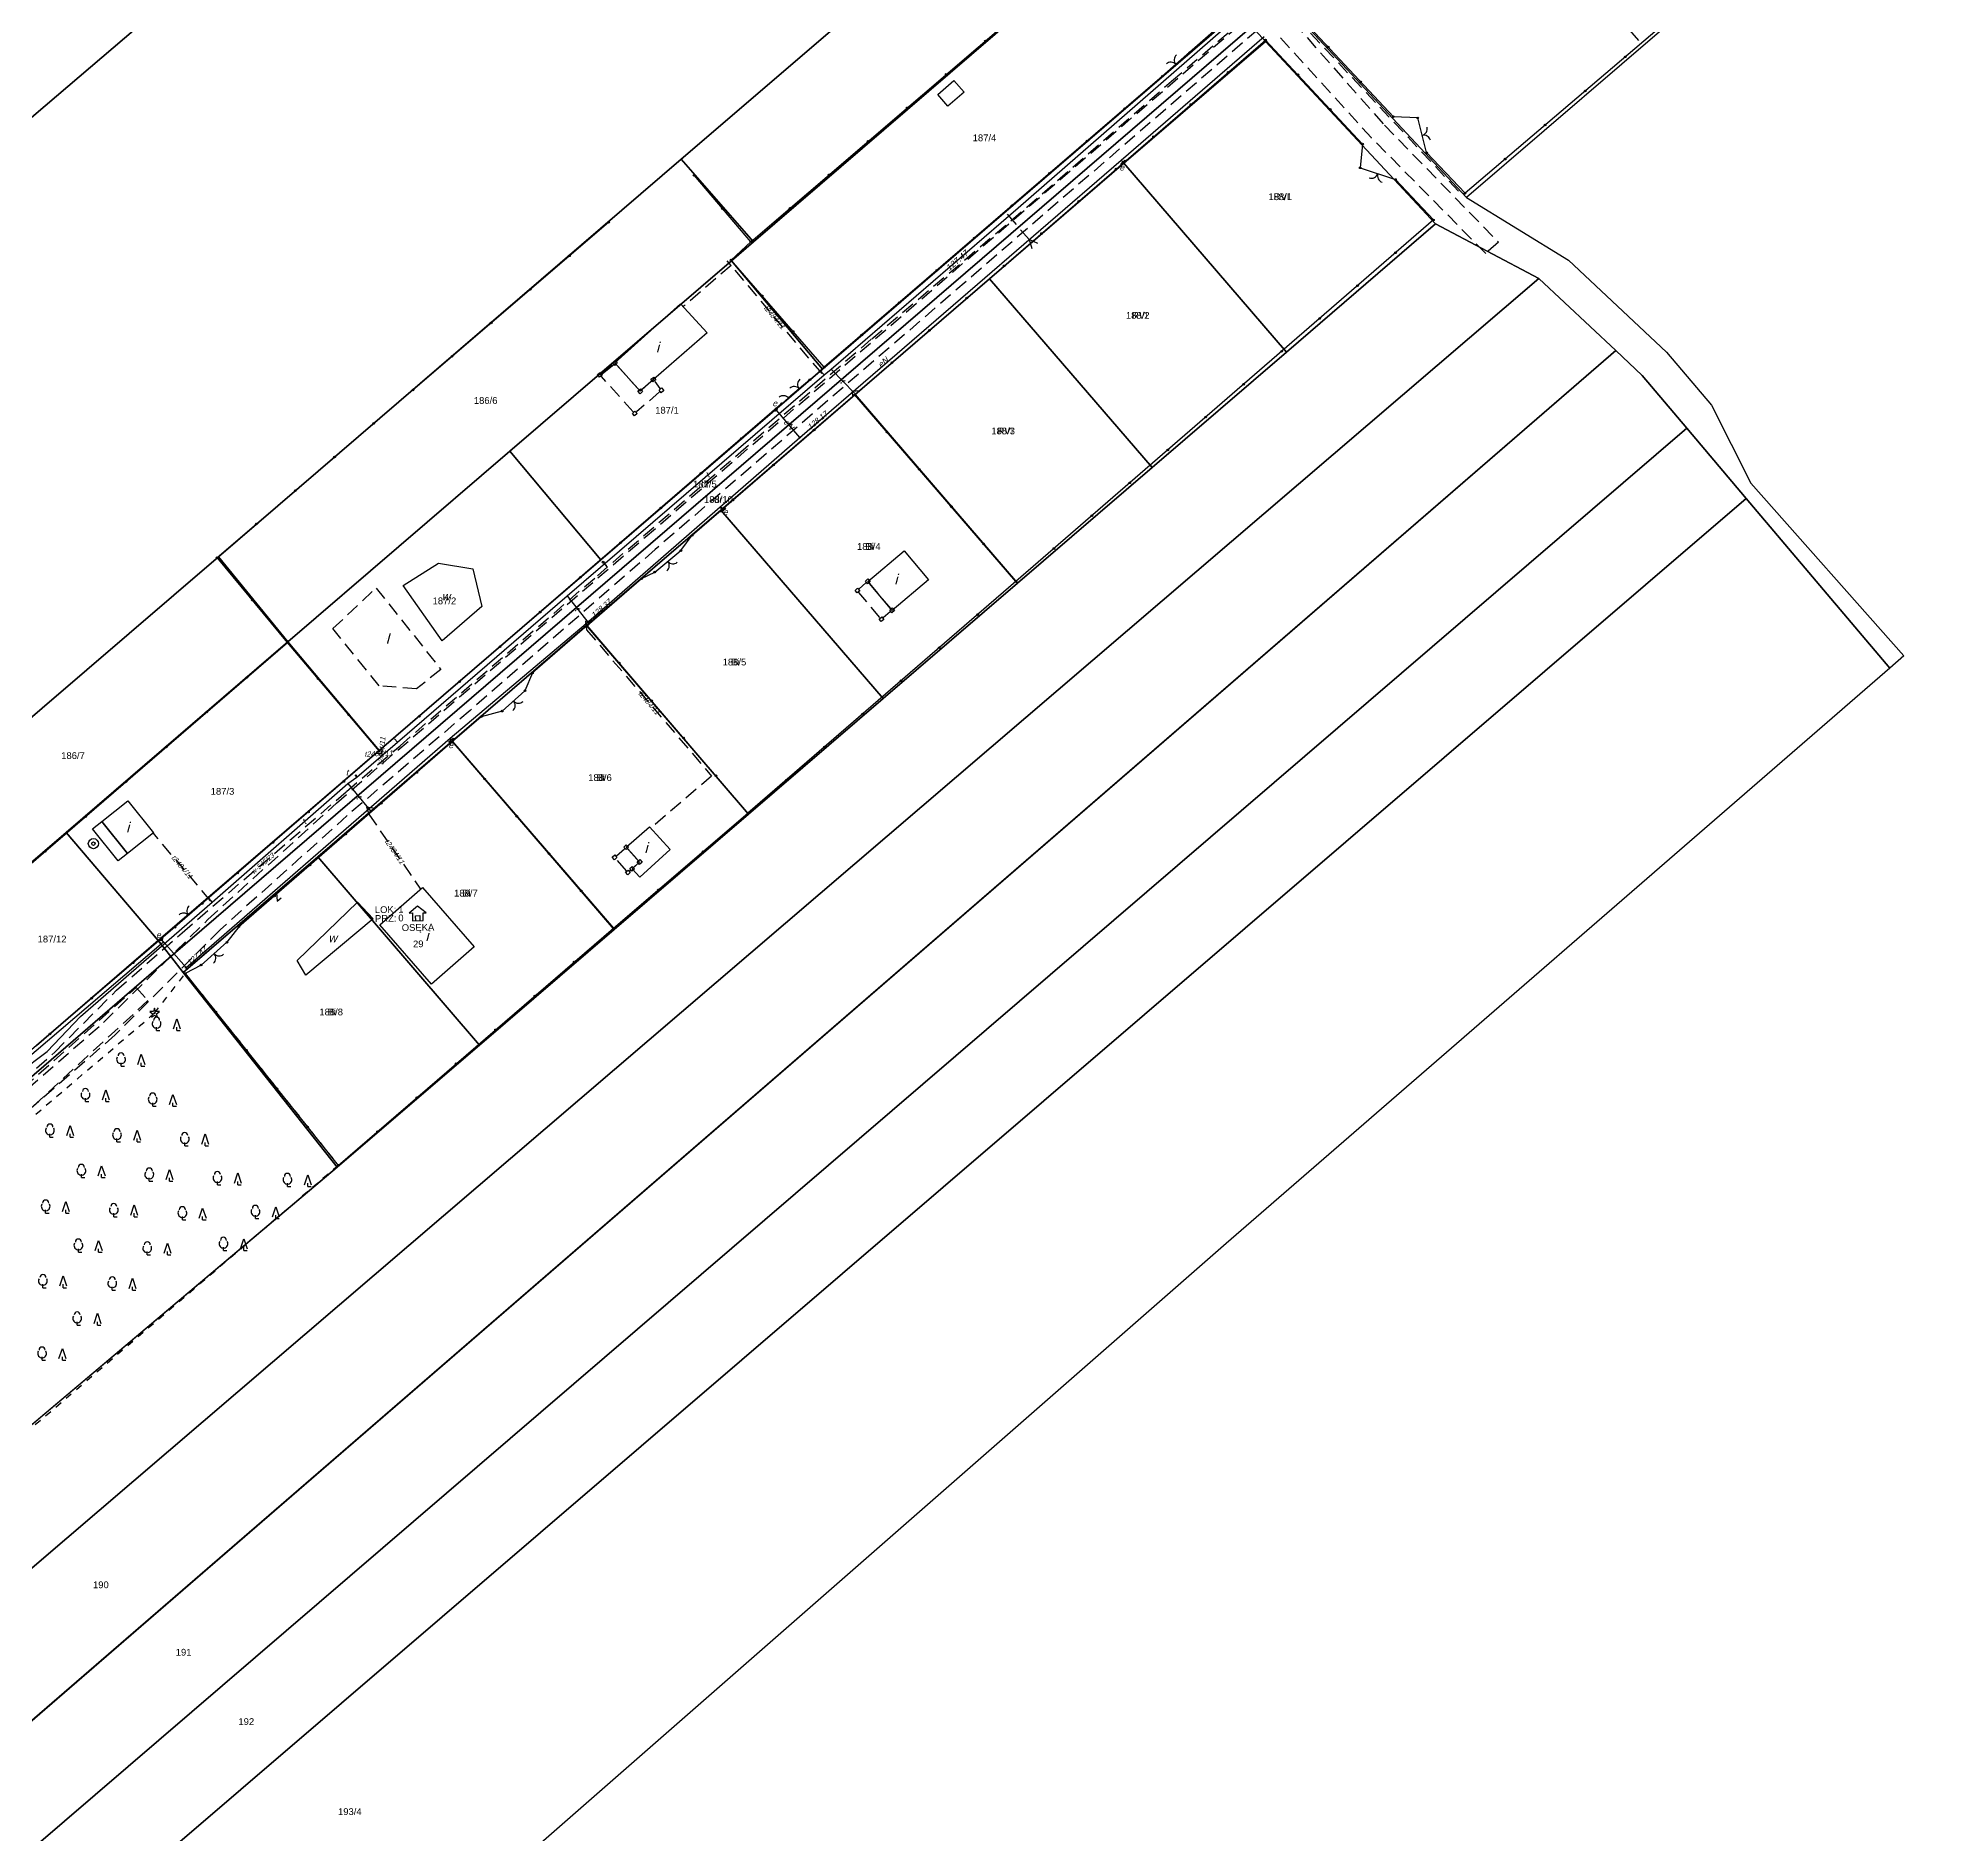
# Model space of a CAD drawing. Header units: metres. Extents: x 7542702 to 7555152, y 5804026 to 5815503.
# Drawn here: x 7545395.4 to 7545677.6, y 5807207.3 to 5807473 of the extents above; entities that cross this region are included whole.
import ezdxf
from ezdxf.enums import TextEntityAlignment as Align

# ---------------------------------------------------------------- set-up
doc = ezdxf.new("R2010")
doc.units = ezdxf.units.M
for name, pattern in [('4001', [0]), ('4002', [2, 1, -1]), ('4003', [3, 2, -1])]:
    doc.linetypes.add(name, pattern=pattern)
doc.layers.add('_PA_OPCJONALNE', color=1, linetype='Continuous', lineweight=30)
for name, color, linetype in [('Budynki', 7, 'Continuous'), ('Drogi', 135, 'Continuous'), ('Dzialki', 165, 'Continuous'), ('Elementy_budynkow', 7, 'Continuous'), ('Ogrodzenia', 184, 'Continuous'), ('Projekty', 252, 'Continuous'), ('Roslinnosc', 104, 'Continuous'), ('Uz_Energia', 1, 'Continuous'), ('Uz_Telekomunikacja', 252, 'Continuous'), ('Wody', 184, 'Continuous')]:
    doc.layers.add(name, color=color, linetype=linetype)
doc.styles.add('DYN_DIM', font='arial.ttf')
doc.styles.get("Standard").update_dxf_attribs({"font": 'arial.ttf'})

# ---------------------------------------------------------------- blocks, each defined once
blk = doc.blocks.new('1291')
at = {"layer": 'Ogrodzenia', "color": 7, "linetype": 'Continuous'}
for p, q in [((-0.75, 1), (0.75, 1)), ((0.75, 1), (-0.75, -1)), ((-0.75, -1), (0.75, -1))]:
    blk.add_line(p, q, dxfattribs=at)
blk = doc.blocks.new('1651')
at = {"layer": 'Wody', "color": 184, "linetype": 'Continuous'}
for radius in [1.5, 0.5]:
    blk.add_circle((0, 0), radius, dxfattribs=at)
blk = doc.blocks.new('2283')
at = {"layer": 'Ogrodzenia', "color": 184, "linetype": 'Continuous'}
blk.add_line((0, 0), (0, 1), dxfattribs=at)
blk = doc.blocks.new('1283')
at = {"layer": 'Ogrodzenia', "color": 184, "linetype": 'Continuous'}
for centre, start, end in [((0, 2), 270, 0), ((0, -2), 0, 90)]:
    blk.add_arc(centre, 2, start, end, dxfattribs=at)
blk = doc.blocks.new('2284')
at = {"layer": 'Ogrodzenia', "color": 184, "linetype": 'Continuous'}
blk.add_line((0, 0), (0, 1), dxfattribs=at)
blk = doc.blocks.new('1284')
at = {"layer": 'Ogrodzenia', "color": 184, "linetype": 'Continuous'}
blk.add_arc((0, 2), 2, 270, 0, dxfattribs=at)
blk = doc.blocks.new('1343')
at = {"layer": 'Budynki', "color": 7, "linetype": 'Continuous'}
for p, q in [((-0.5, 0.5), (0.5, 0.5)), ((-0.5, -0.5), (-0.5, 0.5)), ((0.5, 0.5), (0.5, -0.5)), ((0.5, -0.5), (-0.5, -0.5))]:
    blk.add_line(p, q, dxfattribs=at)
blk = doc.blocks.new('1766')
at = {"layer": 'Uz_Energia', "color": 1, "linetype": 'Continuous'}
for radius in [0.16, 0.08]:
    blk.add_circle((0, 0), radius, dxfattribs=at)
blk = doc.blocks.new('1412')
at = {"layer": 'Roslinnosc', "color": 104, "linetype": 'Continuous'}
for p, q in [((-0.33, 0.47), (-1.43, 0.47)), ((-1.43, 0.47), (-0.55, -0.17)), ((0, 1.5), (-0.33, 0.47)), ((0.33, 0.47), (0, 1.5)), ((1.43, 0.47), (0.33, 0.47)), ((0.55, -0.17), (1.43, 0.47)), ((-0.55, -0.17), (-0.88, -1.21)), ((-0.88, -1.21), (0, -0.57)), ((0, -0.57), (0.88, -1.21)), ((0.88, -1.21), (0.55, -0.17))]:
    blk.add_line(p, q, dxfattribs=at)
blk.add_circle((0, 0), 0.1, dxfattribs=at)
blk = doc.blocks.new('1433')
at = {"layer": 'Roslinnosc', "color": 104, "linetype": 'Continuous'}
for p, q in [((-3, 0), (-3, 1)), ((-3, 0), (-2, 0)), ((2, 0.5), (3, 3.5)), ((3, 3.5), (4, 0.5)), ((3, 0), (3, 1)), ((3, 0), (4, 0))]:
    blk.add_line(p, q, dxfattribs=at)
for centre, radius, start, end in [((-3, 2), 1.3, 150, 260), ((-3, 3), 0.9, 0, 180), ((-3, 2), 1.3, 280, 30)]:
    blk.add_arc(centre, radius, start, end, dxfattribs=at)
blk = doc.blocks.new('1389')
at = {"layer": 'Projekty', "color": 1, "linetype": 'Continuous'}
blk.add_circle((0, 0), 0.3, dxfattribs=at)
blk = doc.blocks.new('1281')
at = {"layer": 'Ogrodzenia', "color": 184, "linetype": 'Continuous'}
for radius in [0.24, 0.16, 0.08]:
    blk.add_circle((0, 0), radius, dxfattribs=at)
blk = doc.blocks.new('1753')
at = {"layer": 'Uz_Telekomunikacja', "color": 220, "linetype": 'Continuous'}
for radius in [0.16, 0.08]:
    blk.add_circle((0, 0), radius, dxfattribs=at)
blk = doc.blocks.new('1756')
at = {"layer": 'Uz_Telekomunikacja', "color": 220, "linetype": 'Continuous'}
for radius in [0.16, 0.08]:
    blk.add_circle((0, 0), radius, dxfattribs=at)
blk = doc.blocks.new('ADRES')
for points in [[(0.79, -2.15), (0.79, -2.15), (0.79, -0.99), (1.24, -0.99), (0, 0), (-1.24, -0.99), (-0.79, -0.99), (-0.79, -2.15), (0.79, -2.15), (0.79, -2.15)], [(-0.31, -2.15), (-0.31, -1.4), (0.31, -1.4), (0.31, -2.15)]]:
    blk.add_lwpolyline(points)
at = {"color": 212, "insert": (-3.15, -0.43), "char_height": 1, "width": 1e-16, "attachment_point": 6}
blk.add_mtext('LOK:  ', dxfattribs=at)
at = {"color": 4, "insert": (-3.15, -1.72), "char_height": 1, "width": 1e-16, "attachment_point": 6}
blk.add_mtext('PRZ: ', dxfattribs=at)
at = {"color": 7}
for tag, flags, p in [('ID_OBSZARU', 13, (29.07, 23.06)), ('WOJEWODZTWO', 13, (23.29, 19.95)), ('POWIAT', 13, (29.07, 18.51)), ('GMINA', 13, (29.07, 16.8)), ('TERC', 13, (29.07, 15.22)), ('SIMC', 13, (29.07, 13.42)), ('ULIC', 13, (29.07, 11.76)), ('SZEROKOSC_GEOGRAFICZNA', 13, (18.71, 10.18)), ('DLUGOSC_GEOGRAFICZNA', 13, (29.07, 8.25)), ('KATEGORIA_STAWKI_JEDNOSTKOWEJ_100', 13, (29.07, 4.77)), ('KWOTA_STAWKI_JEDNOSTKOWEJ_100', 13, (29.07, 2.89)), ('DOFINANSOWANIE_95', 13, (29.07, 0.87)), ('MIEJSCOWOSC', 12, (0, -3.65)), ('NR_PORZADKOWY', 12, (0, -6.09)), ('ULICA', 12, (0, -4.88))]:
    blk.add_attdef(tag, text='', height=1, dxfattribs=dict(at, flags=flags)).set_placement(p, align=Align.CENTER)
at = {"color": 1}
for tag, flags, p in [('ID_PA', 5, (29.07, 21.57)), ('RODZAJ_OBIEKTU', 5, (29.07, 6.63)), ('ZAPAS', 13, (29.07, -2.62))]:
    blk.add_attdef(tag, text='', height=1, dxfattribs=dict(at, flags=flags)).set_placement(p, align=Align.CENTER)
at = {"color": 212, "flags": 12}
blk.add_attdef('LICZBA_LOKALI', text='', height=1, dxfattribs=at).set_placement((-2.88, -0.43), align=Align.MIDDLE_LEFT)
at = {"color": 150, "flags": 12}
for tag, p in [('MUFA', (1.78, -0.93)), ('NUMER_WLOKNA', (1.86, -2.2))]:
    blk.add_attdef(tag, p, '', height=1, dxfattribs=at)
at = {"color": 7, "style": 'DYN_DIM', "flags": 13}
blk.add_attdef('ODC_FUNKCJONALNY', text='', height=1, dxfattribs=at).set_placement((29.07, -1.01), align=Align.CENTER)
at = {"color": 4, "flags": 12}
blk.add_attdef('LICZBA_SED_W_DANYM_PA', text='', height=1, dxfattribs=at).set_placement((-2.88, -1.72), align=Align.MIDDLE_LEFT)

msp = doc.modelspace()

# ---------------------------------------------------------------- linework, layer by layer
at = {"layer": 'Budynki', "color": 7, "linetype": '4003'}
for p, q in [((7545483.45, 5807417.79), (7545478.75, 5807422.99)), ((7545478.79, 5807423.47), (7545480.46, 5807424.78)), ((7545480.97, 5807424.74), (7545484.26, 5807421.07)), ((7545487.36, 5807420.72), (7545483.94, 5807417.76)), ((7545484.75, 5807421.04), (7545486.17, 5807422.31)), ((7545486.64, 5807422.26), (7545487.41, 5807421.23)), ((7545516.87, 5807391.57), (7545517.88, 5807392.47)), ((7545518.37, 5807392.43), (7545521.51, 5807388.68)), ((7545519.95, 5807387.36), (7545516.83, 5807391.07)), ((7545521.47, 5807388.18), (7545520.44, 5807387.32)), ((7545480.96, 5807352.11), (7545482.15, 5807353.15)), ((7545482.64, 5807353.12), (7545484.17, 5807351.44)), ((7545482.44, 5807349.9), (7545480.93, 5807351.62)), ((7545483.03, 5807349.95), (7545482.93, 5807349.87)), ((7545484.14, 5807350.95), (7545483.55, 5807350.41))]:
    msp.add_line(p, q, dxfattribs=at)
at = {"layer": 'Budynki', "color": 7, "linetype": 'Continuous'}
msp.add_line((7545447.02, 5807384.25), (7545447.02, 5807384.25), dxfattribs=at)
at = {"layer": 'Budynki', "color": 7, "linetype": '4001'}
for points in [[(7545528.51, 5807464.73, 0), (7545530.86, 5807466.8, 0), (7545532.38, 5807465.07, 0), (7545530.01, 5807462.98, 0), (7545528.51, 5807464.73, 0)], [(7545490.43, 5807433.76, 0), (7545494.4, 5807429.45, 0), (7545486.43, 5807422.54, 0), (7545484.49, 5807420.81, 0), (7545480.74, 5807425, 0), (7545490.43, 5807433.76, 0)], [(7545527.14, 5807392.93, 0), (7545521.74, 5807388.41, 0), (7545518.14, 5807392.7, 0), (7545523.54, 5807397.22, 0), (7545527.14, 5807392.93, 0)], [(7545404.88, 5807357.18, 130.52), (7545408.72, 5807360.23, 0), (7545412.5, 5807355.48, 131.04), (7545408.66, 5807352.44, 130.57), (7545404.88, 5807357.18, 130.52)], [(7545482.41, 5807353.38, 0), (7545485.85, 5807356.4, 0), (7545488.92, 5807353.02, 0), (7545484.42, 5807348.93, 0), (7545483.29, 5807350.18, 0), (7545484.4, 5807351.18, 0), (7545482.41, 5807353.38, 0)], [(7545459.95, 5807338.62, 0), (7545453.64, 5807333.11, 0), (7545445.97, 5807341.89, 0), (7545452.3, 5807347.42, 0), (7545459.95, 5807338.62, 0)]]:
    msp.add_polyline3d(points, dxfattribs=at)
at = {"layer": 'Drogi', "color": 8, "linetype": '4003'}
for p, q in [((7545485.22, 5807399.22, 128.47), (7545573.94, 5807475.7)), ((7545575.84, 5807474.29, 128.47), (7545486.71, 5807397.41)), ((7545592.64, 5807458.31), (7545578.71, 5807473.61)), ((7545581.13, 5807475.38), (7545594.55, 5807460.19)), ((7545594.55, 5807460.19), (7545611.42, 5807442.87, 128.67)), ((7545609.54, 5807441.2), (7545592.64, 5807458.31)), ((7545611.42, 5807442.87, 128.67), (7545609.54, 5807441.2)), ((7545457.75, 5807375.6), (7545485.22, 5807399.22, 128.47)), ((7545486.71, 5807397.41), (7545459.32, 5807373.61)), ((7545439.55, 5807359.88), (7545457.75, 5807375.6)), ((7545459.32, 5807373.61), (7545441.16, 5807358.04)), ((7545420.54, 5807342.67), (7545439.55, 5807359.88)), ((7545441.16, 5807358.04), (7545422.36, 5807341.16)), ((7545405.12, 5807327.46), (7545420.54, 5807342.67)), ((7545422.36, 5807341.16), (7545406.84, 5807325.62, 128.87)), ((7545388.78, 5807313.8, 128.6), (7545409.93, 5807332.62, 128.5)), ((7545409.93, 5807332.62, 128.5), (7545411.68, 5807330.68, 128.5)), ((7545411.68, 5807330.68, 128.5), (7545390.91, 5807311.59, 128.6)), ((7545378.09, 5807303.85), (7545405.12, 5807327.46)), ((7545406.84, 5807325.62, 128.87), (7545379.93, 5807302.12))]:
    msp.add_line(p, q, dxfattribs=at)
at = {"layer": 'Dzialki'}
for p, q in [((7545505.56, 5807556.2), (7545069.47, 5807183.76)), ((7545069.47, 5807183.76), (7545505.56, 5807556.2)), ((7545548.07, 5807504.54), (7545490.56, 5807455.15)), ((7545490.56, 5807455.15), (7545548.07, 5807504.54)), ((7545501.26, 5807442.93), (7545558.92, 5807492.5)), ((7545558.92, 5807492.5), (7545501.26, 5807442.93)), ((7545641.51, 5807479.38), (7545606.68, 5807449.47)), ((7545511.46, 5807424.1), (7545572.88, 5807476.96)), ((7545572.88, 5807476.96), (7545511.46, 5807424.1)), ((7545581.52, 5807476.48), (7545606.68, 5807449.47)), ((7545606.68, 5807449.47), (7545581.52, 5807476.48)), ((7545415.05, 5807337.2), (7545574.93, 5807474.76)), ((7545574.93, 5807474.76), (7545415.05, 5807337.2)), ((7545576.98, 5807472.57), (7545574.93, 5807474.76)), ((7545574.93, 5807474.76), (7545576.98, 5807472.57)), ((7545556.04, 5807454.56), (7545576.98, 5807472.57)), ((7545576.98, 5807472.57), (7545556.04, 5807454.56)), ((7545602.12, 5807445.57), (7545576.98, 5807472.57)), ((7545576.98, 5807472.57), (7545602.12, 5807445.57)), ((7545490.56, 5807455.15), (7545422.1, 5807396.34)), ((7545422.1, 5807396.34), (7545490.56, 5807455.15)), ((7545501.26, 5807442.93), (7545490.56, 5807455.15)), ((7545490.56, 5807455.15), (7545501.26, 5807442.93)), ((7545536.16, 5807437.45), (7545556.04, 5807454.56)), ((7545556.04, 5807454.56), (7545536.16, 5807437.45)), ((7545580.09, 5807426.61), (7545556.04, 5807454.56)), ((7545556.04, 5807454.56), (7545580.09, 5807426.61)), ((7545606.68, 5807449.47), (7545621.79, 5807440.23)), ((7545580.09, 5807426.61), (7545602.12, 5807445.57)), ((7545602.12, 5807445.57), (7545580.09, 5807426.61)), ((7545602.12, 5807445.57), (7545617.39, 5807437.51)), ((7545617.39, 5807437.51), (7545602.12, 5807445.57)), ((7545497.99, 5807440.13), (7545501.26, 5807442.93)), ((7545501.26, 5807442.93), (7545497.99, 5807440.13)), ((7545465.19, 5807411.94), (7545497.99, 5807440.13)), ((7545497.99, 5807440.13), (7545465.19, 5807411.94)), ((7545497.99, 5807440.13), (7545511.46, 5807424.1)), ((7545511.46, 5807424.1), (7545497.99, 5807440.13)), ((7545621.79, 5807440.23), (7545632.24, 5807430.41)), ((7545617.39, 5807437.51), (7545180.56, 5807063.62)), ((7545180.56, 5807063.62), (7545617.39, 5807437.51)), ((7545516.29, 5807420.35), (7545536.16, 5807437.45)), ((7545536.16, 5807437.45), (7545516.29, 5807420.35)), ((7545560.2, 5807409.52), (7545536.16, 5807437.45)), ((7545536.16, 5807437.45), (7545560.2, 5807409.52)), ((7545617.39, 5807437.51), (7545628.77, 5807426.82)), ((7545628.77, 5807426.82), (7545617.39, 5807437.51)), ((7545632.24, 5807430.41), (7545636.3, 5807426.6)), ((7545628.77, 5807426.82), (7545194.2, 5807051.03)), ((7545194.2, 5807051.03), (7545628.77, 5807426.82)), ((7545560.2, 5807409.52), (7545580.09, 5807426.61)), ((7545580.09, 5807426.61), (7545560.2, 5807409.52)), ((7545628.77, 5807426.82), (7545632.66, 5807423.15)), ((7545632.66, 5807423.15), (7545628.77, 5807426.82)), ((7545636.3, 5807426.6), (7545642.95, 5807418.74)), ((7545511.46, 5807424.1), (7545478.67, 5807395.89)), ((7545478.67, 5807395.89), (7545511.46, 5807424.1)), ((7545632.66, 5807423.15), (7545639.29, 5807415.34)), ((7545639.29, 5807415.34), (7545632.66, 5807423.15)), ((7545496.42, 5807403.25), (7545516.29, 5807420.35)), ((7545516.29, 5807420.35), (7545496.42, 5807403.25)), ((7545540.31, 5807392.43), (7545516.29, 5807420.35)), ((7545516.29, 5807420.35), (7545540.31, 5807392.43)), ((7545642.95, 5807418.74), (7545648.77, 5807407.23)), ((7545639.29, 5807415.34), (7545204.2, 5807041.79)), ((7545204.2, 5807041.79), (7545639.29, 5807415.34)), ((7545648.08, 5807404.95), (7545639.29, 5807415.34)), ((7545639.29, 5807415.34), (7545648.08, 5807404.95)), ((7545432.39, 5807383.74), (7545465.19, 5807411.94)), ((7545465.19, 5807411.94), (7545432.39, 5807383.74)), ((7545478.67, 5807395.89), (7545465.19, 5807411.94)), ((7545465.19, 5807411.94), (7545478.67, 5807395.89)), ((7545540.31, 5807392.43), (7545560.2, 5807409.52)), ((7545560.2, 5807409.52), (7545540.31, 5807392.43)), ((7545648.77, 5807407.23), (7545671.41, 5807381.69)), ((7545213.99, 5807032.74), (7545648.08, 5807404.95)), ((7545648.08, 5807404.95), (7545213.99, 5807032.74)), ((7545476.54, 5807386.15), (7545496.42, 5807403.25)), ((7545496.42, 5807403.25), (7545476.54, 5807386.15)), ((7545520.42, 5807375.35), (7545496.42, 5807403.25)), ((7545496.42, 5807403.25), (7545520.42, 5807375.35)), ((7545648.08, 5807404.95), (7545669.32, 5807379.86)), ((7545669.32, 5807379.86), (7545648.08, 5807404.95)), ((7545422.1, 5807396.34), (7545368.82, 5807350.59)), ((7545368.82, 5807350.59), (7545422.1, 5807396.34)), ((7545422.1, 5807396.34), (7545432.39, 5807383.74)), ((7545432.39, 5807383.74), (7545422.1, 5807396.34)), ((7545478.67, 5807395.89), (7545445.89, 5807367.68)), ((7545445.89, 5807367.68), (7545478.67, 5807395.89)), ((7545520.42, 5807375.35), (7545540.31, 5807392.43)), ((7545540.31, 5807392.43), (7545520.42, 5807375.35)), ((7545456.66, 5807369.05), (7545476.54, 5807386.15)), ((7545476.54, 5807386.15), (7545456.66, 5807369.05)), ((7545500.52, 5807358.27), (7545476.54, 5807386.15)), ((7545476.54, 5807386.15), (7545500.52, 5807358.27)), ((7545399.6, 5807355.55), (7545432.39, 5807383.74)), ((7545432.39, 5807383.74), (7545399.6, 5807355.55)), ((7545445.89, 5807367.68), (7545432.39, 5807383.74)), ((7545432.39, 5807383.74), (7545445.89, 5807367.68)), ((7545671.41, 5807381.69), (7545669.32, 5807379.86)), ((7545669.32, 5807379.86), (7545571.17, 5807294.74)), ((7545500.52, 5807358.27), (7545520.42, 5807375.35)), ((7545520.42, 5807375.35), (7545500.52, 5807358.27)), ((7545413.2, 5807339.55), (7545445.89, 5807367.68)), ((7545445.89, 5807367.68), (7545413.2, 5807339.55)), ((7545436.79, 5807351.94), (7545456.66, 5807369.05)), ((7545456.66, 5807369.05), (7545436.79, 5807351.94)), ((7545480.64, 5807341.19), (7545456.66, 5807369.05)), ((7545456.66, 5807369.05), (7545480.64, 5807341.19)), ((7545480.64, 5807341.19), (7545500.52, 5807358.27)), ((7545500.52, 5807358.27), (7545480.64, 5807341.19)), ((7545381.57, 5807340.1), (7545399.6, 5807355.55)), ((7545399.6, 5807355.55), (7545381.57, 5807340.1)), ((7545413.2, 5807339.55), (7545399.6, 5807355.55)), ((7545399.6, 5807355.55), (7545413.2, 5807339.55)), ((7545416.91, 5807334.84), (7545436.79, 5807351.94)), ((7545436.79, 5807351.94), (7545416.91, 5807334.84)), ((7545460.74, 5807324.11), (7545436.79, 5807351.94)), ((7545436.79, 5807351.94), (7545460.74, 5807324.11)), ((7545460.74, 5807324.11), (7545480.64, 5807341.19)), ((7545480.64, 5807341.19), (7545460.74, 5807324.11)), ((7545395.21, 5807324.02), (7545413.2, 5807339.55)), ((7545413.2, 5807339.55), (7545395.21, 5807324.02)), ((7545413.2, 5807339.55), (7545415.05, 5807337.2)), ((7545415.05, 5807337.2), (7545413.2, 5807339.55)), ((7545415.05, 5807337.2), (7545140.79, 5807100.36)), ((7545140.79, 5807100.36), (7545415.05, 5807337.2)), ((7545415.05, 5807337.2), (7545416.91, 5807334.84)), ((7545416.91, 5807334.84), (7545415.05, 5807337.2)), ((7545416.91, 5807334.84), (7545439.67, 5807306.05)), ((7545439.67, 5807306.05), (7545416.91, 5807334.84)), ((7545439.67, 5807306.05), (7545460.74, 5807324.11)), ((7545460.74, 5807324.11), (7545439.67, 5807306.05)), ((7545166.9, 5807076.25), (7545439.67, 5807306.05)), ((7545439.67, 5807306.05), (7545166.9, 5807076.25)), ((7545571.17, 5807294.74), (7545412.88, 5807156.3))]:
    msp.add_line(p, q, dxfattribs=at)
at = {"layer": 'Elementy_budynkow', "color": 7, "linetype": '4001'}
for p, q in [((7545480.66, 5807425.1), (7545478.44, 5807423.35)), ((7545480.82, 5807424.9), (7545478.6, 5807423.15)), ((7545403.5, 5807356.1, 130.4), (7545404.88, 5807357.18, 130.52)), ((7545403.5, 5807356.1, 130.4), (7545404.88, 5807357.18, 130.52)), ((7545407.26, 5807351.37, 130.8), (7545403.5, 5807356.1, 130.4)), ((7545407.26, 5807351.37, 130.8), (7545403.5, 5807356.1, 130.4)), ((7545404.88, 5807357.18, 130.52), (7545408.66, 5807352.44, 130.57)), ((7545404.88, 5807357.18, 130.52), (7545408.66, 5807352.44, 130.57)), ((7545408.66, 5807352.44, 130.57), (7545407.26, 5807351.37, 130.8)), ((7545408.66, 5807352.44, 130.57), (7545407.26, 5807351.37, 130.8))]:
    msp.add_line(p, q, dxfattribs=at)
at = {"layer": 'Elementy_budynkow', "color": 7, "linetype": '4003'}
msp.add_polyline3d([(7545445.43, 5807391.71, 0), (7545455.01, 5807379.66, 0), (7545451.38, 5807376.78, 0), (7545445.88, 5807377.24, 0), (7545439.03, 5807385.7, 0), (7545445.43, 5807391.71, 0)], dxfattribs=at)
at = {"layer": 'Ogrodzenia', "color": 184, "linetype": '4001'}
for p, q in [((7545677.6, 5807510.63), (7545606.49, 5807450.11)), ((7545500.85, 5807442.93), (7545558.66, 5807492.43)), ((7545572.8, 5807477.1), (7545565.75, 5807470.91)), ((7545595.88, 5807461.43), (7545581.43, 5807476.88)), ((7545516.22, 5807420.29), (7545576.98, 5807472.77)), ((7545576.98, 5807472.77), (7545591.33, 5807457.37)), ((7545561.7, 5807467.39), (7545511.7, 5807424.37)), ((7545599.49, 5807461.24), (7545595.88, 5807461.43)), ((7545591.33, 5807457.37), (7545590.98, 5807453.86)), ((7545606.49, 5807450.11), (7545600.81, 5807456.11)), ((7545500.85, 5807442.93), (7545492.45, 5807452.76)), ((7545596.2, 5807452.13), (7545601.82, 5807446.16)), ((7545421.91, 5807396.21), (7545479.82, 5807445.81)), ((7545601.82, 5807446.16), (7545540.06, 5807392.69)), ((7545497.93, 5807440.21), (7545500.85, 5807442.93)), ((7545511.7, 5807424.37), (7545497.93, 5807440.21)), ((7545511.7, 5807424.37), (7545509.58, 5807422.51)), ((7545492.17, 5807399.51), (7545516.22, 5807420.29)), ((7545540.06, 5807392.69), (7545516.22, 5807420.29)), ((7545505.4, 5807418.97), (7545445.88, 5807367.61)), ((7545490.5, 5807397.24), (7545492.17, 5807399.51)), ((7545432.31, 5807383.66), (7545421.91, 5807396.21)), ((7545476.66, 5807386.18), (7545484.69, 5807393.1)), ((7545484.69, 5807393.1), (7545486.63, 5807394.06)), ((7545540.06, 5807392.69), (7545500.43, 5807358.39)), ((7545476.66, 5807386.18), (7545468.57, 5807379.16)), ((7545500.43, 5807358.39), (7545476.66, 5807386.18)), ((7545378.56, 5807337.3), (7545432.31, 5807383.66)), ((7545445.88, 5807367.61), (7545432.31, 5807383.66)), ((7545468.57, 5807379.16), (7545467.44, 5807376.51)), ((7545460.97, 5807372.67), (7545456.7, 5807368.99)), ((7545464.07, 5807373.5), (7545460.97, 5807372.67)), ((7545445.88, 5807367.61), (7545419.72, 5807345.05)), ((7545456.7, 5807368.99), (7545425.13, 5807341.61)), ((7545456.7, 5807368.99), (7545480.53, 5807341.39)), ((7545480.53, 5807341.39), (7545500.43, 5807358.39)), ((7545415.66, 5807341.53), (7545391.03, 5807320.51)), ((7545425.13, 5807341.61), (7545423.37, 5807339.32)), ((7545439.83, 5807306.3), (7545480.53, 5807341.39)), ((7545419.54, 5807335.95), (7545417.19, 5807334.69)), ((7545417.19, 5807334.69), (7545439.83, 5807306.3))]:
    msp.add_line(p, q, dxfattribs=at)
at = {"layer": 'Projekty', "linetype": '4003'}
for p, q in [((7545632.18, 5807472.71), (7545625, 5807481.14)), ((7545605.52, 5807450.41), (7545581.04, 5807476.56)), ((7545563.09, 5807466.68), (7545571.77, 5807474.12)), ((7545541.69, 5807448.05), (7545563.09, 5807466.68)), ((7545518.73, 5807428.58), (7545541.69, 5807448.05)), ((7545538.77, 5807446.99), (7545542, 5807443.24)), ((7545543.29, 5807442.68), (7545542, 5807443.24)), ((7545542, 5807443.24), (7545542.42, 5807441.93)), ((7545497.93, 5807439.44), (7545497.33, 5807440.1)), ((7545497.93, 5807439.44), (7545490.86, 5807433.33)), ((7545511.38, 5807423.42), (7545497.93, 5807439.44)), ((7545498.98, 5807411.53), (7545518.73, 5807428.58)), ((7545515.82, 5807420.85), (7545517.02, 5807420.94)), ((7545515.82, 5807420.85), (7545515.89, 5807419.92)), ((7545478.16, 5807393.53), (7545498.98, 5807411.53)), ((7545479.64, 5807394.82), (7545479, 5807395.52, -23.37)), ((7545479.51, 5807395.12, -23.37), (7545479.34, 5807394.97, -23.37)), ((7545448.96, 5807368.39), (7545478.16, 5807393.53)), ((7545476.41, 5807386.79), (7545477.51, 5807386.87)), ((7545476.41, 5807386.79), (7545476.56, 5807385.52)), ((7545476.56, 5807385.52), (7545495.05, 5807363.9)), ((7545441.07, 5807361.63), (7545448.96, 5807368.39)), ((7545445.38, 5807367.22), (7545446.25, 5807367.26)), ((7545446.25, 5807367.26), (7545446.31, 5807367.99)), ((7545495.05, 5807363.9), (7545486.11, 5807356.26)), ((7545416.75, 5807340.73), (7545441.07, 5807361.63)), ((7545443.99, 5807359.37), (7545444.34, 5807358.26)), ((7545443.99, 5807359.37), (7545445.36, 5807359.14)), ((7545444.34, 5807358.26), (7545451.99, 5807347.18)), ((7545412.9, 5807354.96), (7545412.5, 5807355.46)), ((7545420.95, 5807345.45), (7545412.9, 5807354.96)), ((7545407.02, 5807332.21), (7545416.75, 5807340.73)), ((7545397.9, 5807323.05), (7545407.02, 5807332.21)), ((7545383.91, 5807310.86), (7545397.9, 5807323.05))]:
    msp.add_line(p, q, dxfattribs=at)
at = {"layer": 'Roslinnosc', "color": 104, "linetype": '4002'}
msp.add_polyline3d([(7545209.64, 5807109.11, 0), (7545193.82, 5807111.3, 0), (7545173.57, 5807113.54, 0), (7545160.39, 5807114.61, 0), (7545186.18, 5807132.96, 0), (7545262, 5807199.05, 0), (7545289.58, 5807221.24, 0), (7545311.38, 5807240.72, 0), (7545367.7, 5807290.56, 0), (7545412.65, 5807328.83, 0), (7545417.19, 5807334.69, 0), (7545439.83, 5807306.3, 0), (7545209.64, 5807109.11, 0)], dxfattribs=at)
at = {"layer": 'Uz_Energia', "color": 1, "linetype": '4001'}
for p, q in [((7545555.62, 5807455, 128.27), (7545576.77, 5807473.28, 128.27)), ((7545508.1, 5807414, 128.17), (7545555.62, 5807455, 128.27)), ((7545555.62, 5807455, 128.27), (7545555.86, 5807454.74, 129.57)), ((7545508.1, 5807414, 128.17), (7545504.64, 5807418.02, 128.37)), ((7545476.51, 5807386.47, 128.37), (7545508.1, 5807414, 128.17)), ((7545496.64, 5807403.37, 128.27), (7545496.32, 5807403.74, 128.27)), ((7545456.36, 5807369.51, 128.77), (7545476.51, 5807386.47, 128.37)), ((7545417.31, 5807335.56, 127.47), (7545456.36, 5807369.51, 128.77)), ((7545456.36, 5807369.51, 128.77), (7545456.5, 5807369.25, 128.57)), ((7545387.4, 5807316.71, 127.57), (7545413.96, 5807339.37, 128.77)), ((7545413.96, 5807339.37, 128.77), (7545413.75, 5807339.65, 128.17)), ((7545413.96, 5807339.37, 128.77), (7545417.31, 5807335.56, 127.47))]:
    msp.add_line(p, q, dxfattribs=at)
for points in [[(7545556.15, 5807455.01, 129.57), (7545556.32, 5807454.82, 128.57), (7545555.73, 5807454.28, 128.57), (7545555.56, 5807454.47, 128.47), (7545556.15, 5807455.01, 129.57)], [(7545504.78, 5807418.17, 128.47), (7545504.51, 5807417.88, 128.37), (7545504.32, 5807418.05, 128.37), (7545504.6, 5807418.34, 128.37), (7545504.78, 5807418.17, 128.47)], [(7545496.5, 5807402.92, 128.87), (7545496.34, 5807403.11, 128.87), (7545496.95, 5807403.63, 128.87), (7545497.11, 5807403.44, 128.87), (7545496.5, 5807402.92, 128.87)], [(7545456.81, 5807369.5, 128.57), (7545456.97, 5807369.31, 128.37), (7545456.34, 5807368.8, 128.37), (7545456.19, 5807368.99, 128.27), (7545456.81, 5807369.5, 128.57)], [(7545413.75, 5807339.97, 128.17), (7545413.9, 5807339.77, 128.17), (7545413.59, 5807339.53, 128.17), (7545413.43, 5807339.73, 128.17), (7545413.75, 5807339.97, 128.17)]]:
    msp.add_polyline3d(points, dxfattribs=at)
at = {"layer": 'Uz_Telekomunikacja', "linetype": '4001'}
for p, q in [((7545540.39, 5807447.94, 127.43), (7545577.49, 5807480.3, 127.44)), ((7545512.71, 5807424.09, 127.02), (7545540.39, 5807447.94, 127.43)), ((7545473.68, 5807390.56, 127.41), (7545511.69, 5807423.24, 126.58)), ((7545511.69, 5807423.24, 126.58), (7545511.04, 5807423.95, 126.57)), ((7545511.69, 5807423.24, 126.58), (7545512.71, 5807424.09, 127.02)), ((7545512.71, 5807424.09, 127.02), (7545516.19, 5807420.51, 127.59)), ((7545448.6, 5807368.89, 127.44), (7545473.68, 5807390.56, 127.41)), ((7545473.68, 5807390.56, 127.41), (7545476.75, 5807386.64, 127.33)), ((7545448.6, 5807368.89, 127.44), (7545448.13, 5807369.4, 127.45)), ((7545442.57, 5807363.72, 127.43), (7545448.6, 5807368.89, 127.44)), ((7545441.24, 5807362.79, 127.45), (7545442.57, 5807363.72, 127.43)), ((7545442.57, 5807363.72, 127.43), (7545442.41, 5807363.99, 127.47)), ((7545421.17, 5807345.25, 127.43), (7545441.24, 5807362.79, 127.45)), ((7545441.24, 5807362.79, 127.45), (7545444.57, 5807358.79, 127.5)), ((7545401.71, 5807328.35, 127.66), (7545421.17, 5807345.25, 127.43)), ((7545421.17, 5807345.25, 127.43), (7545420.73, 5807345.8, 127.53)), ((7545396.76, 5807323.17, 127.64), (7545401.71, 5807328.35, 127.66)), ((7545392.59, 5807320.01, 127.56), (7545396.76, 5807323.17, 127.64))]:
    msp.add_line(p, q, dxfattribs=at)
at = {"layer": 'Wody', "color": 184, "linetype": '4001'}
for points in [[(7545461.07, 5807388.96, 0), (7545455.18, 5807383.9, 0), (7545449.42, 5807392.06, 0), (7545454.64, 5807395.38, 0), (7545459.73, 5807394.56, 0), (7545461.07, 5807388.96, 0)], [(7545444.97, 5807342.8, 0), (7545435.04, 5807334.43, 0), (7545433.76, 5807336.6, 0), (7545442.65, 5807345.24, 0), (7545444.97, 5807342.8, 0)]]:
    msp.add_polyline3d(points, dxfattribs=at)

# ---------------------------------------------------------------- block references
at = {"layer": '_PA_OPCJONALNE'}
ref = msp.add_blockref('ADRES', (7545451.56, 5807344.65), dxfattribs=dict(at, rotation=1))
ref.add_attrib('MIEJSCOWOSC', 'OSĘKA', dxfattribs={"layer": '0', "color": 7, "height": 1, "rotation": 1, "flags": 12}).set_placement((7545451.63, 5807341.01), align=Align.CENTER)
ref.add_attrib('NR_PORZADKOWY', '29', dxfattribs={"layer": '0', "color": 7, "height": 1, "rotation": 1, "flags": 12}).set_placement((7545451.67, 5807338.57), align=Align.CENTER)
ref.add_attrib('LICZBA_LOKALI', '1', (7545448.7, 5807343.7), dxfattribs={"layer": '0', "color": 212, "height": 1, "rotation": 1, "flags": 12})
ref.add_attrib('LICZBA_SED_W_DANYM_PA', '0', (7545448.72, 5807342.41), dxfattribs={"layer": '0', "color": 4, "height": 1, "rotation": 1, "flags": 12})
at = {"layer": 'Budynki', "color": 7}
for p, xscale, yscale, zscale, rotation in [((7545478.52, 5807423.25), 0.4999999999999998, 0.4999999999999998, 0.4999999999999998, 308.248299), ((7545480.74, 5807425), 0.5, 0.5, 0.5, 221.8281629999998), ((7545486.43, 5807422.54), 0.5, 0.5, 0.5, 216.8121979999999), ((7545484.49, 5807420.81), 0.4999999999999999, 0.4999999999999999, 0.4999999999999999, 311.725066), ((7545487.62, 5807420.95), 0.4999999999999998, 0.4999999999999998, 0.4999999999999998, 130.958644), ((7545483.68, 5807417.53), 0.5, 0.5, 0.5, 42.05355300000002), ((7545518.14, 5807392.7), 0.5, 0.5, 0.5, 220.0020579999999), ((7545516.61, 5807391.34), 0.5, 0.5, 0.5, 311.633539), ((7545520.17, 5807387.09), 0.4999999999999998, 0.4999999999999998, 0.4999999999999998, 39.951126), ((7545521.74, 5807388.41), 0.5, 0.5, 0.5, 130.055926), ((7545480.7, 5807351.88), 0.5, 0.5, 0.5, 311.257012), ((7545482.41, 5807353.38), 0.5, 0.5, 0.5, 222.130775), ((7545482.67, 5807349.64), 0.5, 0.5, 0.5, 41.33047399999998), ((7545483.29, 5807350.18), 0.5, 0.5, 0.5, 131.054814), ((7545484.4, 5807351.18), 0.5, 0.5, 0.5, 132.015718)]:
    msp.add_blockref('1343', p, dxfattribs=dict(at, xscale=xscale, yscale=yscale, zscale=zscale, rotation=rotation))
at = {"layer": 'Ogrodzenia', "color": 184, "xscale": 0.5, "yscale": 0.5, "zscale": 0.5}
for p in [(7545535.54, 5807472.63), (7545565.75, 5807470.91), (7545576.98, 5807472.77), (7545576.98, 5807472.77), (7545586.25, 5807471.73), (7545571.46, 5807468), (7545630.19, 5807470.28), (7545529.75, 5807467.68), (7545561.7, 5807467.39), (7545581.76, 5807467.64), (7545591.06, 5807466.58), (7545624.27, 5807465.24), (7545523.97, 5807462.73), (7545556.14, 5807462.61), (7545565.93, 5807463.23), (7545586.55, 5807462.5), (7545595.88, 5807461.43), (7545595.88, 5807461.43), (7545599.49, 5807461.24), (7545618.34, 5807460.2), (7545518.19, 5807457.78), (7545550.59, 5807457.83), (7545560.41, 5807458.46), (7545591.33, 5807457.37), (7545591.33, 5807457.37), (7545554.88, 5807453.69), (7545590.98, 5807453.86), (7545600.81, 5807456.11), (7545612.42, 5807455.15), (7545492.45, 5807452.76), (7545512.41, 5807452.83), (7545545.03, 5807453.05), (7545596.2, 5807452.13), (7545539.48, 5807448.27), (7545549.36, 5807448.92), (7545606.49, 5807450.11), (7545606.49, 5807450.11), (7545479.82, 5807445.81), (7545496.65, 5807447.84), (7545506.63, 5807447.88), (7545601.82, 5807446.16), (7545601.82, 5807446.16), (7545500.85, 5807442.93), (7545500.85, 5807442.93), (7545500.85, 5807442.93), (7545533.92, 5807443.49), (7545543.84, 5807444.14), (7545474.03, 5807440.85), (7545497.93, 5807440.21), (7545497.93, 5807440.21), (7545596.21, 5807441.3), (7545528.37, 5807438.71), (7545538.32, 5807439.37), (7545468.24, 5807435.89), (7545502.52, 5807434.93), (7545522.81, 5807433.93), (7545532.79, 5807434.6), (7545590.59, 5807436.44), (7545584.98, 5807431.58), (7545462.45, 5807430.93), (7545507.11, 5807429.65), (7545517.26, 5807429.15), (7545527.27, 5807429.83), (7545456.66, 5807425.97), (7545579.36, 5807426.72), (7545511.7, 5807424.37), (7545511.7, 5807424.37), (7545511.7, 5807424.37), (7545521.74, 5807425.06), (7545450.87, 5807421.01), (7545509.58, 5807422.51), (7545516.22, 5807420.29), (7545516.22, 5807420.29), (7545516.22, 5807420.29), (7545573.75, 5807421.86), (7545505.4, 5807418.97), (7545445.07, 5807416.05), (7545510.21, 5807415.09), (7545520.99, 5807414.77), (7545568.13, 5807417), (7545499.45, 5807413.83), (7545562.52, 5807412.13), (7545439.28, 5807411.09), (7545493.5, 5807408.7), (7545504.2, 5807409.9), (7545525.76, 5807409.25), (7545433.49, 5807406.13), (7545556.9, 5807407.27), (7545487.54, 5807403.56), (7545498.18, 5807404.71), (7545530.52, 5807403.73), (7545427.7, 5807401.17), (7545551.29, 5807402.41), (7545481.59, 5807398.43), (7545492.17, 5807399.51), (7545492.17, 5807399.51), (7545535.29, 5807398.21), (7545545.67, 5807397.55), (7545421.91, 5807396.21), (7545421.91, 5807396.21), (7545490.5, 5807397.24), (7545475.64, 5807393.29), (7545484.69, 5807393.1), (7545484.69, 5807393.1), (7545486.63, 5807394.06), (7545540.06, 5807392.69), (7545540.06, 5807392.69), (7545427.11, 5807389.93), (7545469.69, 5807388.15), (7545476.66, 5807386.18), (7545476.66, 5807386.18), (7545476.66, 5807386.18), (7545534.4, 5807387.79), (7545432.31, 5807383.66), (7545432.31, 5807383.66), (7545432.31, 5807383.66), (7545463.74, 5807383.02), (7545481.41, 5807380.62), (7545528.74, 5807382.89), (7545426.34, 5807378.51), (7545436.83, 5807378.31), (7545457.78, 5807377.88), (7545468.57, 5807379.16), (7545468.57, 5807379.16), (7545523.08, 5807377.99), (7545467.44, 5807376.51), (7545486.17, 5807375.06), (7545420.37, 5807373.36), (7545441.36, 5807372.96), (7545451.83, 5807372.75), (7545460.97, 5807372.67), (7545460.97, 5807372.67), (7545464.07, 5807373.5), (7545517.41, 5807373.09), (7545490.92, 5807369.51), (7545414.39, 5807368.21), (7545445.88, 5807367.61), (7545445.88, 5807367.61), (7545445.88, 5807367.61), (7545456.7, 5807368.99), (7545456.7, 5807368.99), (7545456.7, 5807368.99), (7545511.75, 5807368.19), (7545451.44, 5807364.43), (7545461.47, 5807363.47), (7545495.68, 5807363.95), (7545408.42, 5807363.06), (7545440.65, 5807363.1), (7545506.09, 5807363.29), (7545402.45, 5807357.9), (7545435.42, 5807358.59), (7545446.18, 5807359.86), (7545466.23, 5807357.95), (7545500.43, 5807358.39), (7545500.43, 5807358.39), (7545440.92, 5807355.3), (7545396.48, 5807352.75), (7545430.18, 5807354.07), (7545471, 5807352.43), (7545493.8, 5807352.72), (7545424.95, 5807349.56), (7545435.65, 5807350.74), (7545475.76, 5807346.91), (7545487.16, 5807347.06), (7545419.72, 5807345.05), (7545430.39, 5807346.17), (7545415.66, 5807341.53), (7545425.13, 5807341.61), (7545425.13, 5807341.61), (7545480.53, 5807341.39), (7545480.53, 5807341.39), (7545423.37, 5807339.32), (7545409.5, 5807336.28), (7545419.54, 5807335.95), (7545474.72, 5807336.38), (7545417.19, 5807334.69), (7545417.19, 5807334.69), (7545403.34, 5807331.02), (7545468.9, 5807331.36), (7545421.72, 5807329.01), (7545397.19, 5807325.76), (7545463.09, 5807326.35), (7545426.25, 5807323.33), (7545457.27, 5807321.34), (7545430.77, 5807317.66), (7545451.46, 5807316.33), (7545435.3, 5807311.98), (7545445.64, 5807311.31), (7545439.83, 5807306.3), (7545439.83, 5807306.3)]:
    msp.add_blockref('1281', p, dxfattribs=at)
at = {"layer": 'Ogrodzenia', "color": 184}
for name, p, xscale, yscale, rotation in [('2283', (7545565.75, 5807470.91), 0.5, 5.365902, 130.995074), ('2283', (7545600.81, 5807456.11), 0.4999999999999999, 5.297103, 14.42975200000001), ('2283', (7545590.98, 5807453.86), 0.5, 5.499209, 251.663894), ('2283', (7545509.58, 5807422.51), 0.5, 4.134695, 130.586264), ('2284', (7545506.44, 5807419.82), 0.5, 1.17686, 130.865329), ('2283', (7545486.63, 5807394.06), 0.5, 5.008922, 309.410131), ('2283', (7545464.07, 5807373.5), 0.5, 4.518517, 311.770434), ('2283', (7545419.72, 5807345.05), 0.5, 5.373453, 130.925127), ('2283', (7545419.54, 5807335.95), 0.4999999999999996, 5.101549, 311.344405)]:
    msp.add_blockref(name, p, dxfattribs=dict(at, xscale=xscale, yscale=yscale, rotation=rotation))
for name, p, xscale, yscale, zscale, rotation in [('1283', (7545563.72, 5807469.15), 0.5, 0.5, 0.5, 130.995074), ('1283', (7545600.15, 5807458.67), 0.4999999999999999, 0.4999999999999999, 0.4999999999999999, 14.42975200000001), ('1283', (7545593.59, 5807453), 0.5, 0.5, 0.5, 251.663894), ('1284', (7545506.44, 5807419.82), 0.5, 0.5, 0.5, 130.865329), ('1283', (7545508.01, 5807421.17), 0.5, 0.5, 0.5, 130.586264), ('1283', (7545488.57, 5807395.65), 0.5, 0.5, 0.5, 309.410131), ('1283', (7545465.75, 5807375), 0.5, 0.5, 0.5, 311.770434), ('1283', (7545417.69, 5807343.29), 0.5, 0.5, 0.5, 130.925127), ('1283', (7545421.46, 5807337.63), 0.4999999999999996, 0.4999999999999996, 0.4999999999999996, 311.344405)]:
    msp.add_blockref(name, p, dxfattribs=dict(at, xscale=xscale, yscale=yscale, zscale=zscale, rotation=rotation))
at = {"layer": 'Ogrodzenia', "color": 7, "xscale": 0.4999999999999998, "yscale": 0.4999999999999998, "zscale": 0.4999999999999998, "rotation": 40.87240800000001}
msp.add_blockref('1291', (7545430.75, 5807346.03), dxfattribs=at)
at = {"layer": 'Projekty', "xscale": 0.5, "yscale": 0.5, "zscale": 0.5}
msp.add_blockref('1389', (7545479, 5807395.52, -23.37), dxfattribs=at)
at = {"layer": 'Roslinnosc', "color": 104, "xscale": 0.5, "yscale": 0.5, "zscale": 0.5}
for name, p in [('1412', (7545412.65, 5807328.83)), ('1433', (7545414.46, 5807326.26)), ('1433', (7545409.2, 5807321)), ('1433', (7545403.94, 5807315.74)), ('1433', (7545413.88, 5807315.06)), ('1433', (7545398.68, 5807310.48)), ('1433', (7545408.6, 5807309.79)), ('1433', (7545418.63, 5807309.21)), ('1433', (7545403.33, 5807304.51)), ('1433', (7545413.38, 5807303.96)), ('1433', (7545423.46, 5807303.44)), ('1433', (7545433.81, 5807303.18)), ('1433', (7545398.05, 5807299.24)), ('1433', (7545408.13, 5807298.72)), ('1433', (7545418.27, 5807298.25)), ('1433', (7545429.08, 5807298.45)), ('1433', (7545402.89, 5807293.47)), ('1433', (7545413.08, 5807293.06)), ('1433', (7545424.35, 5807293.72)), ('1433', (7545397.64, 5807288.22)), ('1433', (7545407.9, 5807287.87)), ('1433', (7545402.71, 5807282.68)), ('1433', (7545397.52, 5807277.49))]:
    msp.add_blockref(name, p, dxfattribs=at)
at = {"layer": 'Uz_Energia', "color": 1, "xscale": 0.5, "yscale": 0.5, "zscale": 0.5}
for p in [(7545508.1, 5807414, 128.17), (7545496.48, 5807403.56), (7545476.51, 5807386.47, 128.37), (7545417.31, 5807335.56, 127.47)]:
    msp.add_blockref('1766', p, dxfattribs=at)
at = {"layer": 'Uz_Telekomunikacja', "xscale": 0.5, "yscale": 0.5, "zscale": 0.5}
for name, p in [('1756', (7545531.21, 5807440.03)), ('1753', (7545442.41, 5807363.99, 127.47))]:
    msp.add_blockref(name, p, dxfattribs=at)
at = {"layer": 'Wody', "color": 184, "xscale": 0.5, "yscale": 0.5, "zscale": 0.5}
msp.add_blockref('1651', (7545403.61, 5807353.9, 130.75), dxfattribs=at)

# ---------------------------------------------------------------- texts
at = {"layer": 'Budynki', "color": 7, "oblique": 15}
for p in [(7545486.82, 5807426.57), (7545522.07, 5807392.25), (7545408.45, 5807355.58), (7545485.11, 5807352.54), (7545452.72, 5807339.51)]:
    msp.add_text('i', height=1.5, rotation=359.97, dxfattribs=at).set_placement(p)
msp.add_text('I', height=1.5, dxfattribs=at).set_placement((7545446.82, 5807383.5))
at = {"layer": 'Dzialki'}
for s, p in [('187/4', (7545533.66, 5807457.8)), ('188/1', (7545577.41, 5807449.09)), ('188/2', (7545556.33, 5807431.54)), ('186/6', (7545459.88, 5807418.95)), ('187/1', (7545486.7, 5807417.51)), ('188/3', (7545536.42, 5807414.44)), ('187/5', (7545492.31, 5807406.58)), ('188/10', (7545493.92, 5807404.3)), ('188/4', (7545516.55, 5807397.35)), ('187/2', (7545453.78, 5807389.31)), ('188/5', (7545496.68, 5807380.26)), ('186/7', (7545398.85, 5807366.42)), ('188/6', (7545476.79, 5807363.17)), ('187/3', (7545420.96, 5807361.14)), ('188/7', (7545456.96, 5807346.08)), ('187/12', (7545395.36, 5807339.29)), ('188/8', (7545437.03, 5807328.5)), ('190', (7545403.55, 5807243.77)), ('191', (7545415.79, 5807233.8)), ('192', (7545425.06, 5807223.54)), ('193/4', (7545439.79, 5807210.22))]:
    msp.add_text(s, height=1, dxfattribs=at).set_placement(p)
for s, p in [('RVI', (7545578.18, 5807449.09)), ('RVI', (7545557.22, 5807431.54)), ('RVI', (7545537.34, 5807414.44)), ('dr', (7545493.46, 5807406.58)), ('dr', (7545495.41, 5807404.3)), ('Bi', (7545517.8, 5807397.35)), ('Bi', (7545497.92, 5807380.26)), ('Bi', (7545478.03, 5807363.17)), ('Bi', (7545458.15, 5807346.08)), ('Bi', (7545438.26, 5807328.5))]:
    msp.add_text(s, height=1, rotation=359.97, dxfattribs=at).set_placement(p)
at = {"layer": 'Projekty', "oblique": 15}
for s, height, rotation, p in [('t2484/11', 0.77, 310.0143, (7545502.7, 5807433.13)), ('t2484/11', 0.77, 310.5465, (7545484.14, 5807376.07)), ('t2484/11', 0.77, 85.6913, (7545446.5, 5807365.49)), ('t2484/11', 0.77, 2.8134, (7545443.72, 5807366.75)), ('w-545/23', 0.72, 40.6901, (7545427.3, 5807349.32)), ('t2484/11', 0.77, 304.6122, (7545446.65, 5807354.24)), ('t2484/11', 0.77, 310.2366, (7545415.07, 5807351.82))]:
    msp.add_text(s, height=height, rotation=rotation, dxfattribs=at).set_placement(p)
at = {"layer": 'Uz_Energia', "color": 1, "oblique": 15}
for s, height, rotation, p in [('e', 0.9, 359.97, (7545555.37, 5807453.47)), ('eN', 0.9, 40.7875, (7545520.09, 5807424.21)), ('e', 0.9, 359.97, (7545504.04, 5807418.59)), ('128.17', 0.81, 40.1862, (7545509.63, 5807415.07)), ('eN', 0.9, 312.7768, (7545505.59, 5807416.19)), ('e', 0.9, 359.97, (7545496.74, 5807402.5)), ('128.37', 0.81, 41.1765, (7545477.67, 5807387.23)), ('e', 0.9, 359.97, (7545456.12, 5807368.02)), ('e', 0.9, 359.97, (7545412.88, 5807339.96)), ('127.47', 0.81, 40.7579, (7545417.86, 5807335.82))]:
    msp.add_text(s, height=height, rotation=rotation, dxfattribs=at).set_placement(p)
at = {"layer": 'Uz_Telekomunikacja', "oblique": 15}
for s, rotation, p in [('127.47', 40.7493, (7545530.17, 5807438.54)), ('t', 314.1885, (7545513.97, 5807422.15)), ('t', 40.6881, (7545494.59, 5807407.95)), ('t', 308.0667, (7545474.72, 5807388.5)), ('t', 359.97, (7545440.95, 5807363.99)), ('t', 309.7774, (7545442.41, 5807360.68)), ('t', 41.1515, (7545434.93, 5807356.68))]:
    msp.add_text(s, height=0.9, rotation=rotation, dxfattribs=at).set_placement(p)
at = {"layer": 'Wody', "color": 184, "oblique": 15}
for p in [(7545455.1, 5807389.88), (7545438.35, 5807339.32)]:
    msp.add_text('w', height=1.25, dxfattribs=at).set_placement(p)

doc.saveas('drawing.dxf')
